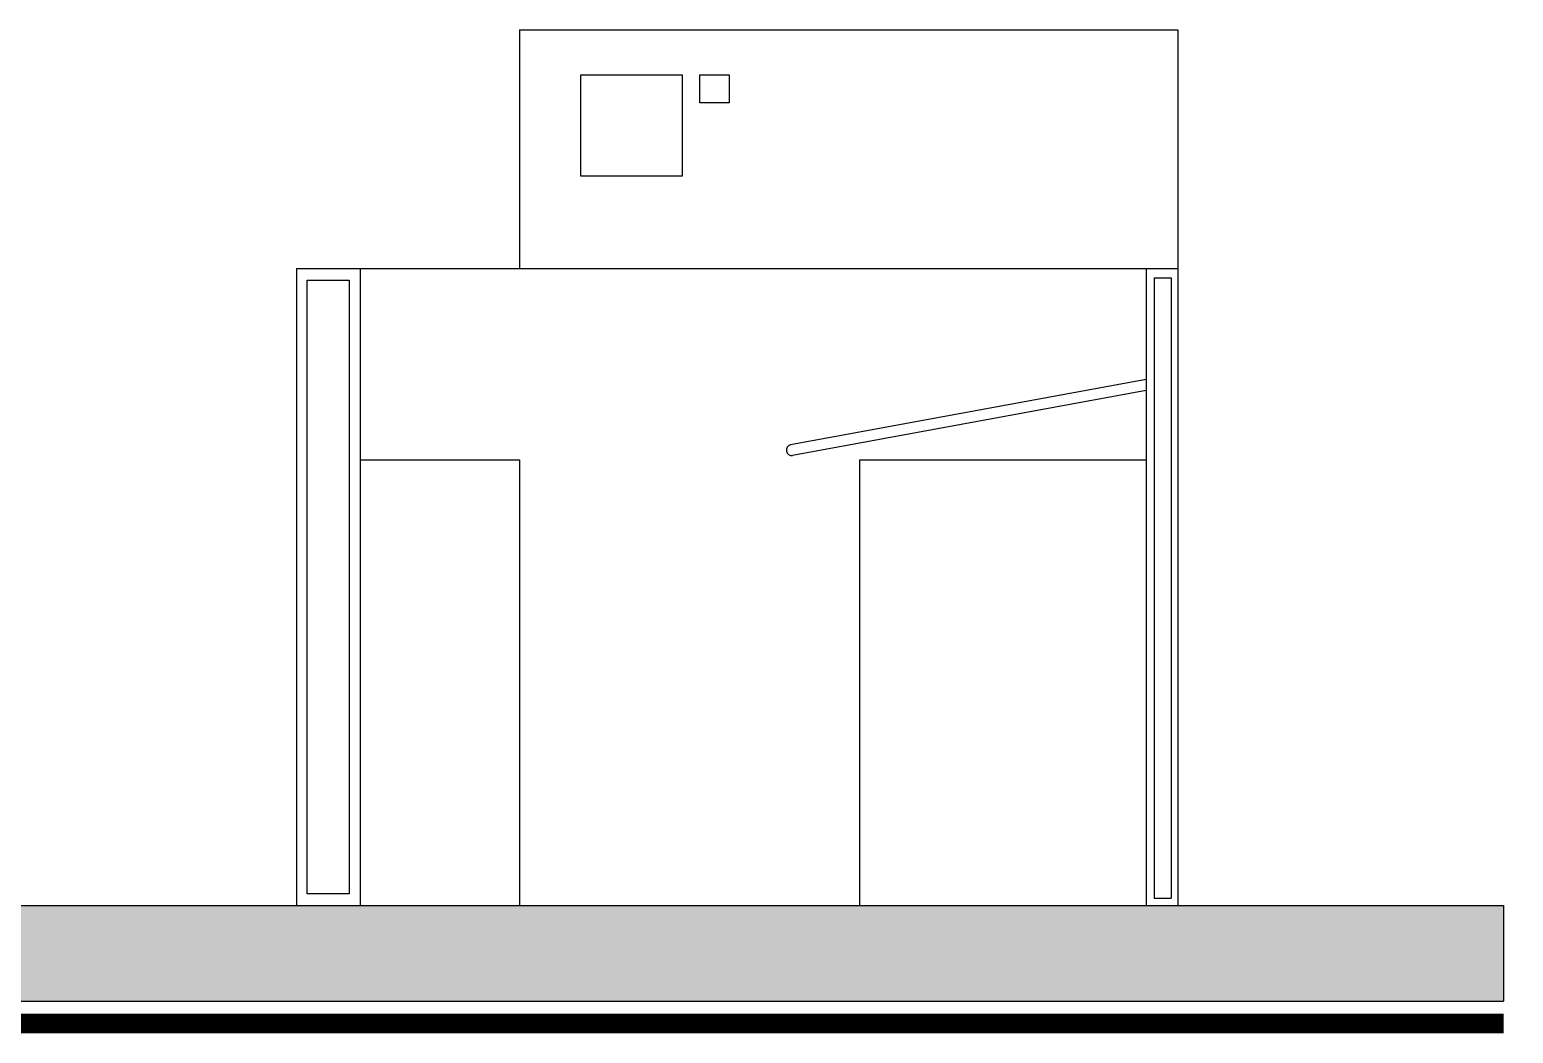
# Model space of a CAD drawing. Extents: x 152 to 700, y -120 to 84.
# Drawn here: x 175.3 to 182.28, y 54.55 to 59.28 of the extents above; entities that cross this region are included whole.
import ezdxf

# ---------------------------------------------------------------- set-up
doc = ezdxf.new("R2010")
doc.units = 0
doc.header["$LTSCALE"] = 0.03
doc.layers.get('0').update_dxf_attribs({"linetype": 'CONTINUOUS'})
doc.layers.add('CALIDAD', color=30, linetype='CONTINUOUS')
doc.layers.add('MUEBLES', color=8, linetype='CONTINUOUS')

msp = doc.modelspace()

# ---------------------------------------------------------------- hatches: boundary and pattern name
at = {"layer": 'MUEBLES', "ltscale": 0.03}
h = msp.add_hatch(dxfattribs=at)
h.set_pattern_fill('AR-PARQ1', color=256, scale=0.00025, angle=45, style=0)
h.set_pattern_definition([(135, (-212.28491, 105.45641), (-0.107763073, 7e-18), [0.0762, -0.0762]), (135, (-212.27593, 105.46539), (-0.107763073, 7e-18), [0.0762, -0.0762]), (135, (-212.26695, 105.47437), (-0.107763073, 7e-18), [0.0762, -0.0762]), (135, (-212.25797, 105.48335), (-0.107763073, 7e-18), [0.0762, -0.0762]), (135, (-212.24899, 105.49233), (-0.107763073, 7e-18), [0.0762, -0.0762]), (135, (-212.24001, 105.50131), (-0.107763073, 7e-18), [0.0762, -0.0762]), (135, (-212.23103, 105.51029), (-0.107763073, 7e-18), [0.0762, -0.0762]), (45, (-212.338795, 105.51029), (0.107763073, -7e-18), [0.0762, -0.0762]), (45, (-212.347775, 105.51927), (0.107763073, -7e-18), [0.0762, -0.0762]), (45, (-212.356755, 105.52825), (0.107763073, -7e-18), [0.0762, -0.0762]), (45, (-212.365735, 105.53723), (0.107763073, -7e-18), [0.0762, -0.0762]), (45, (-212.374716, 105.54621), (0.107763073, -7e-18), [0.0762, -0.0762]), (45, (-212.383696, 105.55519), (0.107763073, -7e-18), [0.0762, -0.0762]), (45, (-212.392676, 105.56417), (0.107763073, -7e-18), [0.0762, -0.0762])])
h.paths.add_polyline_path([(182.2388, 54.7054), (182.2388, 55.1554), (160.0054, 55.1554), (160.0054, 55.0054), (159.7054, 55.0054), (159.7054, 54.8554), (159.4054, 54.8554), (159.4054, 54.7054)])

# ---------------------------------------------------------------- linework, layer by layer
at = {"ltscale": 0.03}
for p, q in [((177.6054, 59.2807), (177.6054, 58.1554)), ((177.6054, 59.2807), (180.7054, 59.2807)), ((180.7054, 59.2807), (180.7054, 55.1554)), ((176.5554, 58.1554), (176.5554, 55.1554)), ((176.5554, 58.1554), (180.7054, 58.1554)), ((176.8554, 58.1554), (176.8554, 55.1554)), ((180.5554, 58.1554), (180.5554, 55.1554)), ((180.5554, 57.6326), (178.8817, 57.3247)), ((180.5554, 57.5818), (178.8907, 57.2755)), ((176.8554, 57.2554), (177.6054, 57.2554)), ((177.6054, 57.2554), (177.6054, 55.1554)), ((179.2054, 57.2554), (179.2054, 55.1554)), ((179.2054, 57.2554), (180.5554, 57.2554)), ((160.0054, 55.1554), (182.2388, 55.1554)), ((182.2388, 55.1554), (182.2388, 54.7054)), ((154.1483, 54.7054), (182.2388, 54.7054))]:
    msp.add_line(p, q, dxfattribs=at)
for points in [[(177.8939, 59.0678), (178.3709, 59.0678), (178.3709, 58.5915), (177.8939, 58.5915)], [(178.4538, 59.0678), (178.592, 59.0678), (178.592, 58.9366), (178.4538, 58.9366)]]:
    msp.add_lwpolyline(points, close=True)
at = {"ltscale": 0.03, "const_width": 0.0923}
msp.add_lwpolyline([(154.1483, 54.5999), (182.2388, 54.5999)], dxfattribs=at)
at = {"ltscale": 0.03}
msp.add_arc((178.8862, 57.3001), 0.025, 100.42449, 280.42449, dxfattribs=at)
at = {"layer": 'CALIDAD', "ltscale": 0.03}
for p, q in [((180.594, 58.1115), (180.6738, 58.1115)), ((180.594, 58.1115), (180.594, 55.1896)), ((180.6738, 58.1115), (180.6738, 55.1896)), ((180.594, 55.1896), (180.6738, 55.1896))]:
    msp.add_line(p, q, dxfattribs=at)
msp.add_lwpolyline([(176.605, 58.1005), (176.8038, 58.1005), (176.8038, 55.2113), (176.605, 55.2113)], close=True, dxfattribs=at)

doc.saveas('drawing.dxf')
